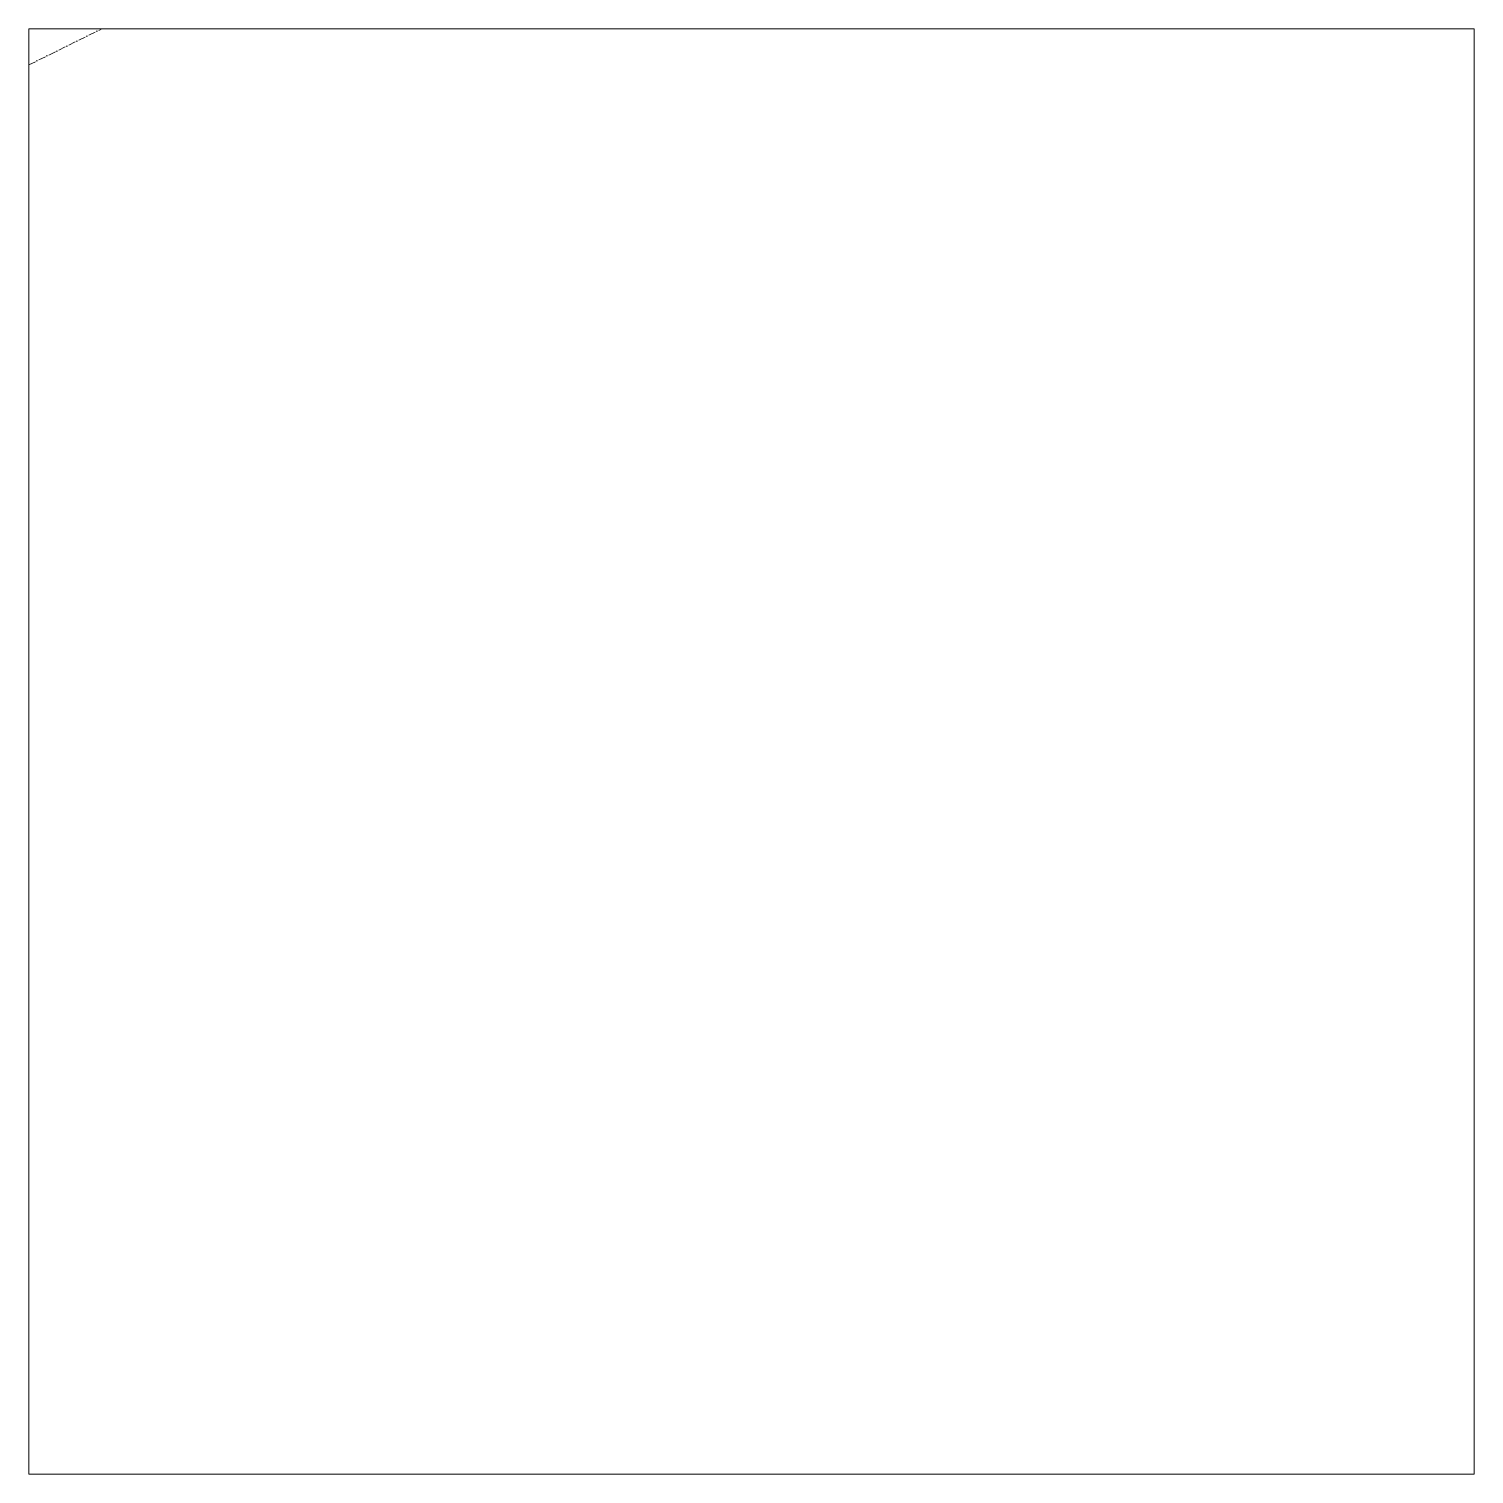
# Model space of a CAD drawing. Header units: metres. Extents: x 365000 to 366000, y 1835000 to 1836000.
import ezdxf

# ---------------------------------------------------------------- set-up
doc = ezdxf.new("R2010")
doc.units = ezdxf.units.M
doc.linetypes.add('DOT_DASHED', pattern=[7.7, 5, -1.2, 0.3, -1.2])
doc.layers.add('22', color=7, linetype='DOT_DASHED', lineweight=13)
doc.layers.add('63', color=7, linetype='Continuous', lineweight=13)

msp = doc.modelspace()

# ---------------------------------------------------------------- linework, layer by layer
at = {"layer": '22'}
msp.add_line((365000, 1835975.11), (365050.38, 1836000), dxfattribs=at)
at = {"layer": '63'}
for p, q in [((366000, 1835000), (366000, 1836000)), ((365000, 1835000), (366000, 1835000))]:
    msp.add_line(p, q, dxfattribs=at)
for points in [[(365000, 1835000), (365000, 1835975.11), (365000, 1836000)], [(365000, 1836000), (365050.38, 1836000), (366000, 1836000)]]:
    msp.add_lwpolyline(points, dxfattribs=at)

doc.saveas('drawing.dxf')
